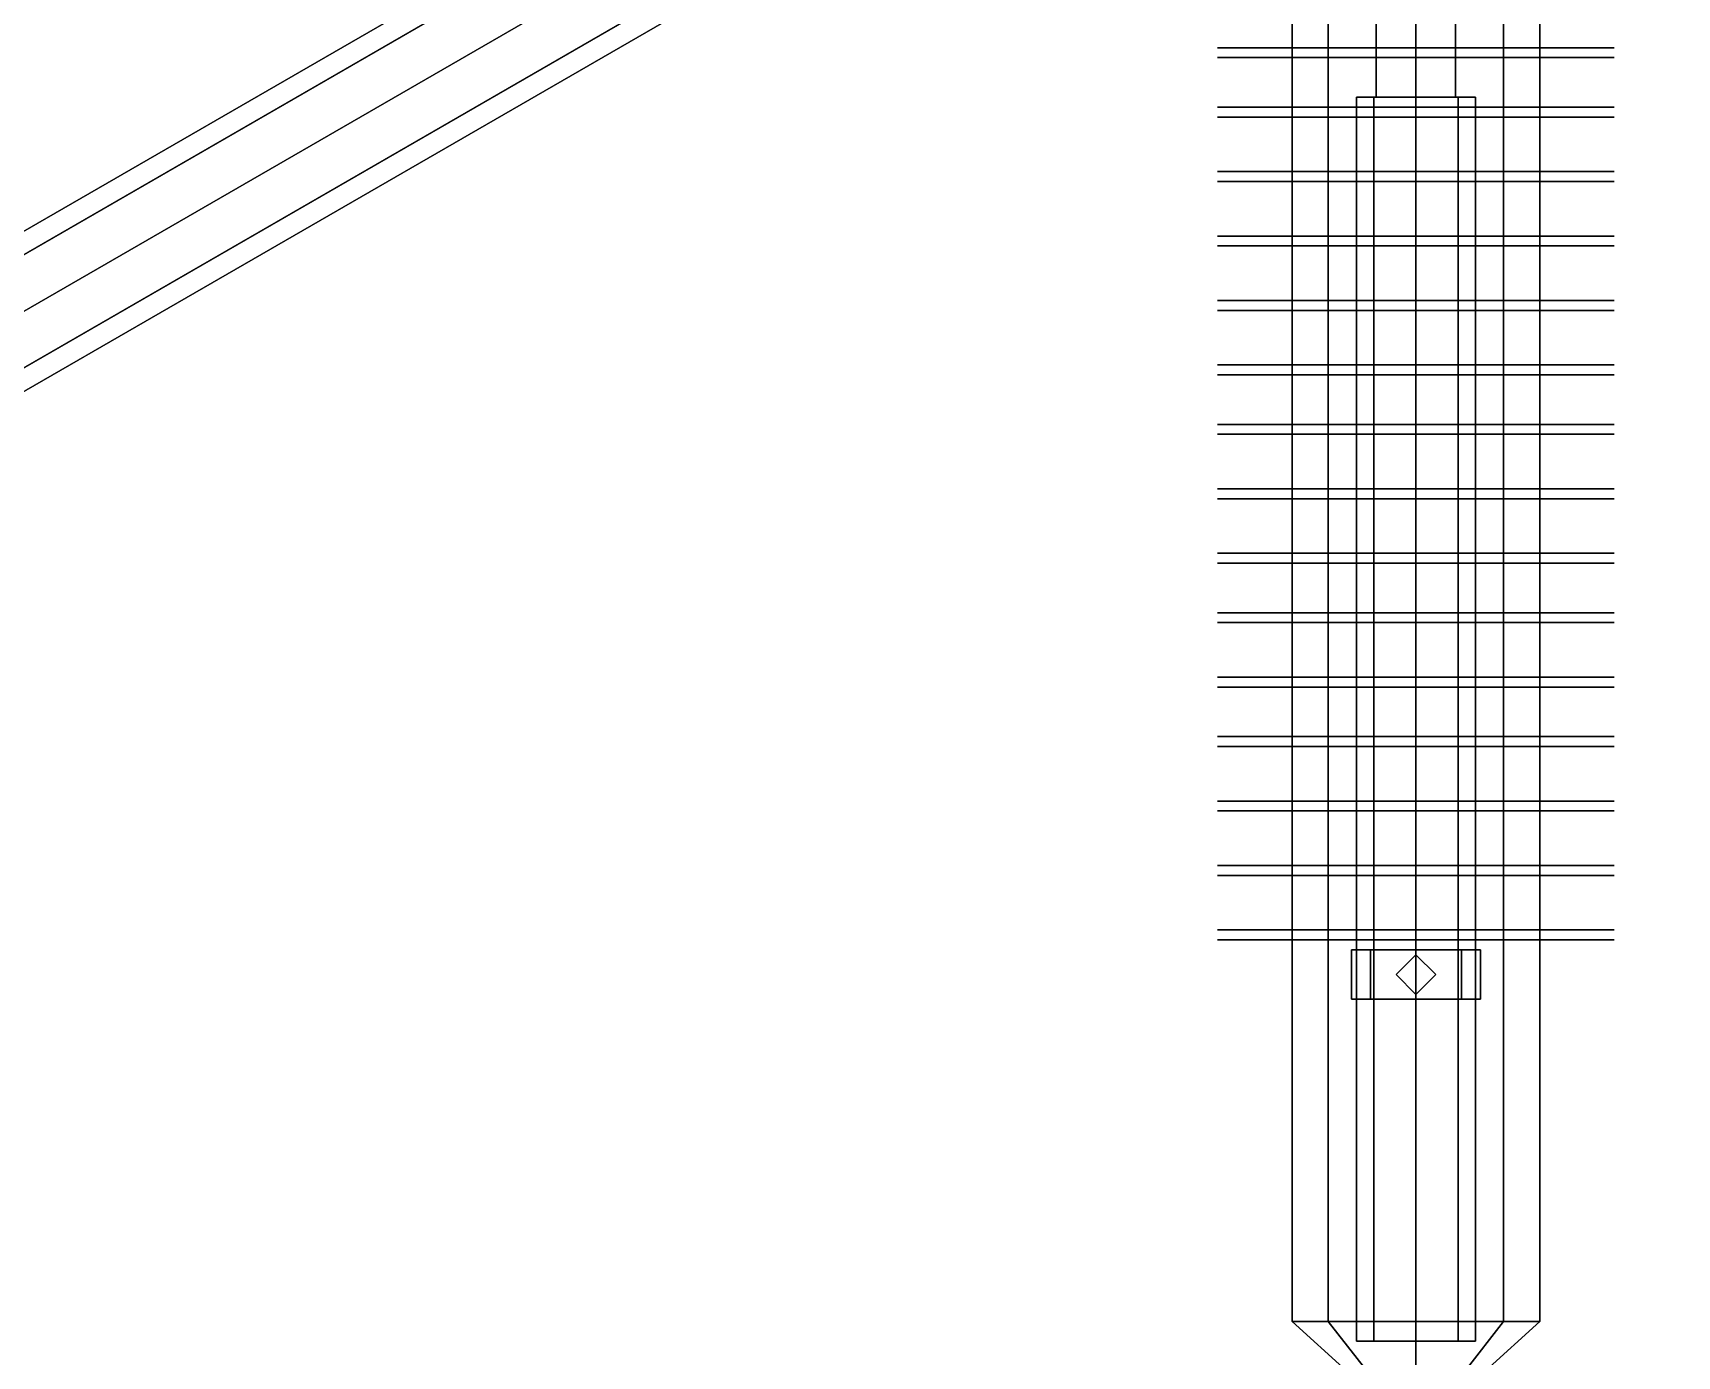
# Model space of a CAD drawing. Header units: millimetres. Extents: x -6.1 to 6.1, y -13.9 to 9.
# Drawn here: x -2.79 to 0.527, y -10.74 to -8.07 of the extents above; entities that cross this region are included whole.
import ezdxf

# ---------------------------------------------------------------- set-up
doc = ezdxf.new("R2010")
doc.units = ezdxf.units.MM
doc.layers.add('stand', color=3, linetype='Continuous')

msp = doc.modelspace()

# ---------------------------------------------------------------- linework, layer by layer
for points in [[(-0.1768, -6.56, 2.1768), (-0.25, -6.56, 2), (-0.25, -10.67, 2), (-0.1768, -10.67, 2.1768)], [(-0.25, -6.56, 2), (-0.1768, -6.56, 1.8232), (-0.1768, -10.67, 1.8232), (-0.25, -10.67, 2)], [(0, -6.56, 2.25), (-0.1768, -6.56, 2.1768), (-0.1768, -10.67, 2.1768), (0, -10.67, 2.25)], [(-0.1768, -6.56, 1.8232), (0, -6.56, 1.75), (0, -10.67, 1.75), (-0.1768, -10.67, 1.8232)], [(0.1768, -6.56, 2.1768), (0, -6.56, 2.25), (0, -10.67, 2.25), (0.1768, -10.67, 2.1768)], [(0, -6.56, 1.75), (0.1768, -6.56, 1.8232), (0.1768, -10.67, 1.8232), (0, -10.67, 1.75)], [(0.25, -6.56, 2), (0.1768, -6.56, 2.1768), (0.1768, -10.67, 2.1768), (0.25, -10.67, 2)], [(0.1768, -6.56, 1.8232), (0.25, -6.56, 2), (0.25, -10.67, 2), (0.1768, -10.67, 1.8232)], [(0, -7.75, 1.69), (-0.08, -7.75, 1.61), (-0.08, -8.2, 1.61), (0, -8.2, 1.69)], [(-0.08, -7.75, 1.61), (0, -7.75, 1.53), (0, -8.2, 1.53), (-0.08, -8.2, 1.61)], [(0.08, -7.75, 1.61), (0, -7.75, 1.69), (0, -8.2, 1.69), (0.08, -8.2, 1.61)], [(0, -7.75, 1.53), (0.08, -7.75, 1.61), (0.08, -8.2, 1.61), (0, -8.2, 1.53)], [(0.2828, -8.1, 1.7172), (-0.4, -8.1, 2), (-0.2828, -8.1, 2.2828), (0.4, -8.1, 2)], [(0, -8.1, 1.6), (-0.2828, -8.1, 1.7172), (-0.4, -8.1, 2), (0.2828, -8.1, 1.7172)], [(0.2828, -8.12, 2.2828), (-0.4, -8.12, 2), (-0.2828, -8.12, 1.7172), (0.4, -8.12, 2)], [(0, -8.12, 2.4), (-0.2828, -8.12, 2.2828), (-0.4, -8.12, 2), (0.2828, -8.12, 2.2828)], [(0.4, -8.1, 2), (-0.2828, -8.1, 2.2828), (0, -8.1, 2.4), (0.2828, -8.1, 2.2828)], [(0.4, -8.12, 2), (-0.2828, -8.12, 1.7172), (0, -8.12, 1.6), (0.2828, -8.12, 1.7172)], [(0, -8.22, 1.44), (-0.2828, -8.22, 1.5572), (-0.4, -8.22, 1.84), (0.2828, -8.22, 1.5572)], [(0.2828, -8.22, 1.7172), (-0.4, -8.22, 2), (-0.2828, -8.22, 2.2828), (0.4, -8.22, 2)], [(0.2828, -8.22, 1.5572), (-0.4, -8.22, 1.84), (-0.4, -8.22, 2), (0.2828, -8.22, 1.7172)], [(0.4, -8.22, 2), (-0.2828, -8.22, 2.2828), (0, -8.22, 2.4), (0.2828, -8.22, 2.2828)], [(-0.0849, -8.2, 1.6949), (-0.12, -8.2, 1.61), (-0.12, -10.71, 1.61), (-0.0849, -10.71, 1.6949)], [(-0.12, -8.2, 1.61), (-0.0849, -8.2, 1.5251), (-0.0849, -10.71, 1.5251), (-0.12, -10.71, 1.61)], [(0.0849, -8.2, 1.5251), (-0.12, -8.2, 1.61), (-0.0849, -8.2, 1.6949), (0.12, -8.2, 1.61)], [(0, -8.2, 1.49), (-0.0849, -8.2, 1.5251), (-0.12, -8.2, 1.61), (0.0849, -8.2, 1.5251)], [(0, -8.2, 1.73), (-0.0849, -8.2, 1.6949), (-0.0849, -10.71, 1.6949), (0, -10.71, 1.73)], [(-0.0849, -8.2, 1.5251), (0, -8.2, 1.49), (0, -10.71, 1.49), (-0.0849, -10.71, 1.5251)], [(0.12, -8.2, 1.61), (-0.0849, -8.2, 1.6949), (0, -8.2, 1.73), (0.0849, -8.2, 1.6949)], [(0.0849, -8.2, 1.6949), (0, -8.2, 1.73), (0, -10.71, 1.73), (0.0849, -10.71, 1.6949)], [(0, -8.2, 1.49), (0.0849, -8.2, 1.5251), (0.0849, -10.71, 1.5251), (0, -10.71, 1.49)], [(0.12, -8.2, 1.61), (0.0849, -8.2, 1.6949), (0.0849, -10.71, 1.6949), (0.12, -10.71, 1.61)], [(0.0849, -8.2, 1.5251), (0.12, -8.2, 1.61), (0.12, -10.71, 1.61), (0.0849, -10.71, 1.5251)], [(0.2828, -8.24, 2.2828), (-0.4, -8.24, 2), (-0.2828, -8.24, 1.7172), (0.4, -8.24, 2)], [(0, -8.24, 2.4), (-0.2828, -8.24, 2.2828), (-0.4, -8.24, 2), (0.2828, -8.24, 2.2828)], [(0.4, -8.24, 1.84), (-0.2828, -8.24, 1.5572), (0, -8.24, 1.44), (0.2828, -8.24, 1.5572)], [(0.4, -8.24, 2), (-0.2828, -8.24, 1.7172), (-0.2828, -8.24, 1.5572), (0.4, -8.24, 1.84)], [(0.2828, -8.35, 1.5572), (-0.4, -8.35, 1.84), (-0.4, -8.35, 2), (0.2828, -8.35, 1.7172)], [(0.2828, -8.35, 1.7172), (-0.4, -8.35, 2), (-0.2828, -8.35, 2.2828), (0.4, -8.35, 2)], [(0, -8.35, 1.44), (-0.2828, -8.35, 1.5572), (-0.4, -8.35, 1.84), (0.2828, -8.35, 1.5572)], [(0.4, -8.35, 2), (-0.2828, -8.35, 2.2828), (0, -8.35, 2.4), (0.2828, -8.35, 2.2828)], [(0.2828, -8.37, 2.2828), (-0.4, -8.37, 2), (-0.2828, -8.37, 1.7172), (0.4, -8.37, 2)], [(0, -8.37, 2.4), (-0.2828, -8.37, 2.2828), (-0.4, -8.37, 2), (0.2828, -8.37, 2.2828)], [(0.4, -8.37, 2), (-0.2828, -8.37, 1.7172), (-0.2828, -8.37, 1.5572), (0.4, -8.37, 1.84)], [(0.4, -8.37, 1.84), (-0.2828, -8.37, 1.5572), (0, -8.37, 1.44), (0.2828, -8.37, 1.5572)], [(0.2828, -8.48, 1.7172), (-0.4, -8.48, 2), (-0.2828, -8.48, 2.2828), (0.4, -8.48, 2)], [(0.2828, -8.48, 1.5572), (-0.4, -8.48, 1.84), (-0.4, -8.48, 2), (0.2828, -8.48, 1.7172)], [(0, -8.48, 1.44), (-0.2828, -8.48, 1.5572), (-0.4, -8.48, 1.84), (0.2828, -8.48, 1.5572)], [(0.4, -8.48, 2), (-0.2828, -8.48, 2.2828), (0, -8.48, 2.4), (0.2828, -8.48, 2.2828)], [(0.2828, -8.5, 2.2828), (-0.4, -8.5, 2), (-0.2828, -8.5, 1.7172), (0.4, -8.5, 2)], [(0, -8.5, 2.4), (-0.2828, -8.5, 2.2828), (-0.4, -8.5, 2), (0.2828, -8.5, 2.2828)], [(0.4, -8.5, 2), (-0.2828, -8.5, 1.7172), (-0.2828, -8.5, 1.5572), (0.4, -8.5, 1.84)], [(0.4, -8.5, 1.84), (-0.2828, -8.5, 1.5572), (0, -8.5, 1.44), (0.2828, -8.5, 1.5572)], [(0.2828, -8.61, 1.5572), (-0.4, -8.61, 1.84), (-0.4, -8.61, 2), (0.2828, -8.61, 1.7172)], [(0.2828, -8.61, 1.7172), (-0.4, -8.61, 2), (-0.2828, -8.61, 2.2828), (0.4, -8.61, 2)], [(0, -8.61, 1.44), (-0.2828, -8.61, 1.5572), (-0.4, -8.61, 1.84), (0.2828, -8.61, 1.5572)], [(0.4, -8.61, 2), (-0.2828, -8.61, 2.2828), (0, -8.61, 2.4), (0.2828, -8.61, 2.2828)], [(0.2828, -8.63, 2.2828), (-0.4, -8.63, 2), (-0.2828, -8.63, 1.7172), (0.4, -8.63, 2)], [(0, -8.63, 2.4), (-0.2828, -8.63, 2.2828), (-0.4, -8.63, 2), (0.2828, -8.63, 2.2828)], [(0.4, -8.63, 2), (-0.2828, -8.63, 1.7172), (-0.2828, -8.63, 1.5572), (0.4, -8.63, 1.84)], [(0.4, -8.63, 1.84), (-0.2828, -8.63, 1.5572), (0, -8.63, 1.44), (0.2828, -8.63, 1.5572)], [(0.2828, -8.74, 1.7172), (-0.4, -8.74, 2), (-0.2828, -8.74, 2.2828), (0.4, -8.74, 2)], [(0.2828, -8.74, 1.5572), (-0.4, -8.74, 1.84), (-0.4, -8.74, 2), (0.2828, -8.74, 1.7172)], [(0, -8.74, 1.44), (-0.2828, -8.74, 1.5572), (-0.4, -8.74, 1.84), (0.2828, -8.74, 1.5572)], [(0.4, -8.74, 2), (-0.2828, -8.74, 2.2828), (0, -8.74, 2.4), (0.2828, -8.74, 2.2828)], [(0.2828, -8.76, 2.2828), (-0.4, -8.76, 2), (-0.2828, -8.76, 1.7172), (0.4, -8.76, 2)], [(0, -8.76, 2.4), (-0.2828, -8.76, 2.2828), (-0.4, -8.76, 2), (0.2828, -8.76, 2.2828)], [(0.4, -8.76, 2), (-0.2828, -8.76, 1.7172), (-0.2828, -8.76, 1.5572), (0.4, -8.76, 1.84)], [(0.4, -8.76, 1.84), (-0.2828, -8.76, 1.5572), (0, -8.76, 1.44), (0.2828, -8.76, 1.5572)], [(0.2828, -8.86, 1.5572), (-0.4, -8.86, 1.84), (-0.4, -8.86, 2), (0.2828, -8.86, 1.7172)], [(0.2828, -8.86, 1.7172), (-0.4, -8.86, 2), (-0.2828, -8.86, 2.2828), (0.4, -8.86, 2)], [(0, -8.86, 1.44), (-0.2828, -8.86, 1.5572), (-0.4, -8.86, 1.84), (0.2828, -8.86, 1.5572)], [(0.2828, -8.88, 2.2828), (-0.4, -8.88, 2), (-0.2828, -8.88, 1.7172), (0.4, -8.88, 2)], [(0, -8.88, 2.4), (-0.2828, -8.88, 2.2828), (-0.4, -8.88, 2), (0.2828, -8.88, 2.2828)], [(0.4, -8.86, 2), (-0.2828, -8.86, 2.2828), (0, -8.86, 2.4), (0.2828, -8.86, 2.2828)], [(0.4, -8.88, 2), (-0.2828, -8.88, 1.7172), (-0.2828, -8.88, 1.5572), (0.4, -8.88, 1.84)], [(0.4, -8.88, 1.84), (-0.2828, -8.88, 1.5572), (0, -8.88, 1.44), (0.2828, -8.88, 1.5572)], [(0.2828, -8.99, 1.7172), (-0.4, -8.99, 2), (-0.2828, -8.99, 2.2828), (0.4, -8.99, 2)], [(0.2828, -8.99, 1.5572), (-0.4, -8.99, 1.84), (-0.4, -8.99, 2), (0.2828, -8.99, 1.7172)], [(0, -8.99, 1.44), (-0.2828, -8.99, 1.5572), (-0.4, -8.99, 1.84), (0.2828, -8.99, 1.5572)], [(0.2828, -9.01, 2.2828), (-0.4, -9.01, 2), (-0.2828, -9.01, 1.7172), (0.4, -9.01, 2)], [(0, -9.01, 2.4), (-0.2828, -9.01, 2.2828), (-0.4, -9.01, 2), (0.2828, -9.01, 2.2828)], [(0.4, -8.99, 2), (-0.2828, -8.99, 2.2828), (0, -8.99, 2.4), (0.2828, -8.99, 2.2828)], [(0.4, -9.01, 2), (-0.2828, -9.01, 1.7172), (-0.2828, -9.01, 1.5572), (0.4, -9.01, 1.84)], [(0.4, -9.01, 1.84), (-0.2828, -9.01, 1.5572), (0, -9.01, 1.44), (0.2828, -9.01, 1.5572)], [(0.2828, -9.12, 1.5572), (-0.4, -9.12, 1.84), (-0.4, -9.12, 2), (0.2828, -9.12, 1.7172)], [(0.2828, -9.12, 1.7172), (-0.4, -9.12, 2), (-0.2828, -9.12, 2.2828), (0.4, -9.12, 2)], [(0, -9.12, 1.44), (-0.2828, -9.12, 1.5572), (-0.4, -9.12, 1.84), (0.2828, -9.12, 1.5572)], [(0.4, -9.12, 2), (-0.2828, -9.12, 2.2828), (0, -9.12, 2.4), (0.2828, -9.12, 2.2828)], [(0.2828, -9.14, 2.2828), (-0.4, -9.14, 2), (-0.2828, -9.14, 1.7172), (0.4, -9.14, 2)], [(0, -9.14, 2.4), (-0.2828, -9.14, 2.2828), (-0.4, -9.14, 2), (0.2828, -9.14, 2.2828)], [(0.4, -9.14, 2), (-0.2828, -9.14, 1.7172), (-0.2828, -9.14, 1.5572), (0.4, -9.14, 1.84)], [(0.4, -9.14, 1.84), (-0.2828, -9.14, 1.5572), (0, -9.14, 1.44), (0.2828, -9.14, 1.5572)], [(0.2828, -9.24, 1.7172), (-0.4, -9.24, 2), (-0.2828, -9.24, 2.2828), (0.4, -9.24, 2)], [(0.2828, -9.24, 1.5572), (-0.4, -9.24, 1.84), (-0.4, -9.24, 2), (0.2828, -9.24, 1.7172)], [(0, -9.24, 1.44), (-0.2828, -9.24, 1.5572), (-0.4, -9.24, 1.84), (0.2828, -9.24, 1.5572)], [(0.4, -9.24, 2), (-0.2828, -9.24, 2.2828), (0, -9.24, 2.4), (0.2828, -9.24, 2.2828)], [(0.2828, -9.26, 2.2828), (-0.4, -9.26, 2), (-0.2828, -9.26, 1.7172), (0.4, -9.26, 2)], [(0, -9.26, 2.4), (-0.2828, -9.26, 2.2828), (-0.4, -9.26, 2), (0.2828, -9.26, 2.2828)], [(0.4, -9.26, 2), (-0.2828, -9.26, 1.7172), (-0.2828, -9.26, 1.5572), (0.4, -9.26, 1.84)], [(0.4, -9.26, 1.84), (-0.2828, -9.26, 1.5572), (0, -9.26, 1.44), (0.2828, -9.26, 1.5572)], [(0.2828, -9.37, 1.5572), (-0.4, -9.37, 1.84), (-0.4, -9.37, 2), (0.2828, -9.37, 1.7172)], [(0.2828, -9.37, 1.7172), (-0.4, -9.37, 2), (-0.2828, -9.37, 2.2828), (0.4, -9.37, 2)], [(0, -9.37, 1.44), (-0.2828, -9.37, 1.5572), (-0.4, -9.37, 1.84), (0.2828, -9.37, 1.5572)], [(0.4, -9.37, 2), (-0.2828, -9.37, 2.2828), (0, -9.37, 2.4), (0.2828, -9.37, 2.2828)], [(0.2828, -9.39, 2.2828), (-0.4, -9.39, 2), (-0.2828, -9.39, 1.7172), (0.4, -9.39, 2)], [(0, -9.39, 2.4), (-0.2828, -9.39, 2.2828), (-0.4, -9.39, 2), (0.2828, -9.39, 2.2828)], [(0.4, -9.39, 2), (-0.2828, -9.39, 1.7172), (-0.2828, -9.39, 1.5572), (0.4, -9.39, 1.84)], [(0.4, -9.39, 1.84), (-0.2828, -9.39, 1.5572), (0, -9.39, 1.44), (0.2828, -9.39, 1.5572)], [(0.2828, -9.49, 1.7172), (-0.4, -9.49, 2), (-0.2828, -9.49, 2.2828), (0.4, -9.49, 2)], [(0.2828, -9.49, 1.5572), (-0.4, -9.49, 1.84), (-0.4, -9.49, 2), (0.2828, -9.49, 1.7172)], [(0, -9.49, 1.44), (-0.2828, -9.49, 1.5572), (-0.4, -9.49, 1.84), (0.2828, -9.49, 1.5572)], [(0.2828, -9.51, 2.2828), (-0.4, -9.51, 2), (-0.2828, -9.51, 1.7172), (0.4, -9.51, 2)], [(0, -9.51, 2.4), (-0.2828, -9.51, 2.2828), (-0.4, -9.51, 2), (0.2828, -9.51, 2.2828)], [(0.4, -9.49, 2), (-0.2828, -9.49, 2.2828), (0, -9.49, 2.4), (0.2828, -9.49, 2.2828)], [(0.4, -9.51, 2), (-0.2828, -9.51, 1.7172), (-0.2828, -9.51, 1.5572), (0.4, -9.51, 1.84)], [(0.4, -9.51, 1.84), (-0.2828, -9.51, 1.5572), (0, -9.51, 1.44), (0.2828, -9.51, 1.5572)], [(0.2828, -9.62, 1.5572), (-0.4, -9.62, 1.84), (-0.4, -9.62, 2), (0.2828, -9.62, 1.7172)], [(0.2828, -9.62, 1.7172), (-0.4, -9.62, 2), (-0.2828, -9.62, 2.2828), (0.4, -9.62, 2)], [(0, -9.62, 1.44), (-0.2828, -9.62, 1.5572), (-0.4, -9.62, 1.84), (0.2828, -9.62, 1.5572)], [(0.2828, -9.64, 2.2828), (-0.4, -9.64, 2), (-0.2828, -9.64, 1.7172), (0.4, -9.64, 2)], [(0, -9.64, 2.4), (-0.2828, -9.64, 2.2828), (-0.4, -9.64, 2), (0.2828, -9.64, 2.2828)], [(0.4, -9.62, 2), (-0.2828, -9.62, 2.2828), (0, -9.62, 2.4), (0.2828, -9.62, 2.2828)], [(0.4, -9.64, 2), (-0.2828, -9.64, 1.7172), (-0.2828, -9.64, 1.5572), (0.4, -9.64, 1.84)], [(0.4, -9.64, 1.84), (-0.2828, -9.64, 1.5572), (0, -9.64, 1.44), (0.2828, -9.64, 1.5572)], [(0.2828, -9.75, 1.7172), (-0.4, -9.75, 2), (-0.2828, -9.75, 2.2828), (0.4, -9.75, 2)], [(0.2828, -9.75, 1.5572), (-0.4, -9.75, 1.84), (-0.4, -9.75, 2), (0.2828, -9.75, 1.7172)], [(0, -9.75, 1.44), (-0.2828, -9.75, 1.5572), (-0.4, -9.75, 1.84), (0.2828, -9.75, 1.5572)], [(0.4, -9.75, 2), (-0.2828, -9.75, 2.2828), (0, -9.75, 2.4), (0.2828, -9.75, 2.2828)], [(0.2828, -9.77, 2.2828), (-0.4, -9.77, 2), (-0.2828, -9.77, 1.7172), (0.4, -9.77, 2)], [(0, -9.77, 2.4), (-0.2828, -9.77, 2.2828), (-0.4, -9.77, 2), (0.2828, -9.77, 2.2828)], [(0.4, -9.77, 2), (-0.2828, -9.77, 1.7172), (-0.2828, -9.77, 1.5572), (0.4, -9.77, 1.84)], [(0.4, -9.77, 1.84), (-0.2828, -9.77, 1.5572), (0, -9.77, 1.44), (0.2828, -9.77, 1.5572)], [(0.2828, -9.88, 1.5572), (-0.4, -9.88, 1.84), (-0.4, -9.88, 2), (0.2828, -9.88, 1.7172)], [(0.2828, -9.88, 1.7172), (-0.4, -9.88, 2), (-0.2828, -9.88, 2.2828), (0.4, -9.88, 2)], [(0, -9.88, 1.44), (-0.2828, -9.88, 1.5572), (-0.4, -9.88, 1.84), (0.2828, -9.88, 1.5572)], [(0.4, -9.88, 2), (-0.2828, -9.88, 2.2828), (0, -9.88, 2.4), (0.2828, -9.88, 2.2828)], [(0.2828, -9.9, 2.2828), (-0.4, -9.9, 2), (-0.2828, -9.9, 1.7172), (0.4, -9.9, 2)], [(0, -9.9, 2.4), (-0.2828, -9.9, 2.2828), (-0.4, -9.9, 2), (0.2828, -9.9, 2.2828)], [(0.4, -9.9, 2), (-0.2828, -9.9, 1.7172), (-0.2828, -9.9, 1.5572), (0.4, -9.9, 1.84)], [(0.4, -9.9, 1.84), (-0.2828, -9.9, 1.5572), (0, -9.9, 1.44), (0.2828, -9.9, 1.5572)], [(-0.0919, -9.92, 2.5619), (-0.13, -9.92, 2.47), (-0.13, -10.02, 2.47), (-0.0919, -10.02, 2.5619)], [(-0.13, -9.92, 2.47), (-0.0919, -9.92, 2.3781), (-0.0919, -10.02, 2.3781), (-0.13, -10.02, 2.47)], [(0.0919, -9.92, 2.3781), (-0.13, -9.92, 2.47), (-0.0919, -9.92, 2.5619), (0.13, -9.92, 2.47)], [(0, -9.92, 2.34), (-0.0919, -9.92, 2.3781), (-0.13, -9.92, 2.47), (0.0919, -9.92, 2.3781)], [(0, -9.92, 2.6), (-0.0919, -9.92, 2.5619), (-0.0919, -10.02, 2.5619), (0, -10.02, 2.6)], [(-0.0919, -9.92, 2.3781), (0, -9.92, 2.34), (0, -10.02, 2.34), (-0.0919, -10.02, 2.3781)], [(0.13, -9.92, 2.47), (-0.0919, -9.92, 2.5619), (0, -9.92, 2.6), (0.0919, -9.92, 2.5619)], [(0, -9.93, 2.25), (-0.04, -9.97, 2.23), (-0.04, -9.97, 2.36), (0, -9.93, 2.34)], [(0.0919, -9.92, 2.5619), (0, -9.92, 2.6), (0, -10.02, 2.6), (0.0919, -10.02, 2.5619)], [(0, -9.92, 2.34), (0.0919, -9.92, 2.3781), (0.0919, -10.02, 2.3781), (0, -10.02, 2.34)], [(0.04, -9.97, 2.23), (0, -9.93, 2.25), (0, -9.93, 2.34), (0.04, -9.97, 2.36)], [(0.13, -9.92, 2.47), (0.0919, -9.92, 2.5619), (0.0919, -10.02, 2.5619), (0.13, -10.02, 2.47)], [(0.0919, -9.92, 2.3781), (0.13, -9.92, 2.47), (0.13, -10.02, 2.47), (0.0919, -10.02, 2.3781)], [(-0.04, -9.97, 2.23), (0, -10.01, 2.25), (0, -10.01, 2.34), (-0.04, -9.97, 2.36)], [(0, -10.01, 2.25), (0.04, -9.97, 2.23), (0.04, -9.97, 2.36), (0, -10.01, 2.34)], [(0, -10.02, 2.6), (-0.0919, -10.02, 2.5619), (-0.13, -10.02, 2.47), (0.0919, -10.02, 2.5619)], [(0.0919, -10.02, 2.5619), (-0.13, -10.02, 2.47), (-0.0919, -10.02, 2.3781), (0.13, -10.02, 2.47)], [(0.13, -10.02, 2.47), (-0.0919, -10.02, 2.3781), (0, -10.02, 2.34), (0.0919, -10.02, 2.3781)], [(-0.099, -10.77, 1.901), (-0.14, -10.77, 2), (-0.25, -10.67, 2), (-0.1768, -10.67, 1.8232)], [(-0.14, -10.77, 2), (-0.099, -10.77, 2.099), (-0.1768, -10.67, 2.1768), (-0.25, -10.67, 2)], [(0, -10.77, 1.86), (-0.099, -10.77, 1.901), (-0.1768, -10.67, 1.8232), (0, -10.67, 1.75)], [(-0.099, -10.77, 2.099), (0, -10.77, 2.14), (0, -10.67, 2.25), (-0.1768, -10.67, 2.1768)], [(0.099, -10.77, 1.901), (0, -10.77, 1.86), (0, -10.67, 1.75), (0.1768, -10.67, 1.8232)], [(0, -10.77, 2.14), (0.099, -10.77, 2.099), (0.1768, -10.67, 2.1768), (0, -10.67, 2.25)], [(0.14, -10.77, 2), (0.099, -10.77, 1.901), (0.1768, -10.67, 1.8232), (0.25, -10.67, 2)], [(0.099, -10.77, 2.099), (0.14, -10.77, 2), (0.25, -10.67, 2), (0.1768, -10.67, 2.1768)], [(0.0849, -10.71, 1.6949), (-0.12, -10.71, 1.61), (-0.0849, -10.71, 1.5251), (0.12, -10.71, 1.61)], [(0, -10.71, 1.73), (-0.0849, -10.71, 1.6949), (-0.12, -10.71, 1.61), (0.0849, -10.71, 1.6949)], [(0.12, -10.71, 1.61), (-0.0849, -10.71, 1.5251), (0, -10.71, 1.49), (0.0849, -10.71, 1.5251)]]:
    msp.add_3dface(points)
at = {"layer": 'stand'}
for points in [[(-5.7079, -10.1438, -2.6247), (-5.6016, -10.1298, -2.4833), (-0.5898, -7.2362, -0.377), (-0.581, -7.1838, -0.47)], [(-5.6016, -10.1298, -2.694), (-5.7079, -10.1438, -2.6247), (-0.581, -7.1838, -0.47), (-0.5311, -7.2023, -0.563)], [(-5.5166, -10.195, -2.7227), (-5.6016, -10.1298, -2.694), (-0.5311, -7.2023, -0.563), (-0.4695, -7.2811, -0.6016)], [(5.6016, -10.1298, -2.694), (5.5166, -10.195, -2.7227), (0.4695, -7.2811, -0.6016), (0.5311, -7.2023, -0.563)], [(-5.6016, -10.1298, -2.4833), (-5.5166, -10.195, -2.4248), (-0.5524, -7.3289, -0.3384), (-0.5898, -7.2362, -0.377)], [(-5.5026, -10.3012, -2.694), (-5.5166, -10.195, -2.7227), (-0.4695, -7.2811, -0.6016), (-0.4321, -7.3738, -0.563)], [(5.5166, -10.195, -2.7227), (5.5026, -10.3012, -2.694), (0.4321, -7.3738, -0.563), (0.4695, -7.2811, -0.6016)], [(-5.5166, -10.195, -2.4248), (-5.5026, -10.3012, -2.4833), (-0.4908, -7.4077, -0.377), (-0.5524, -7.3289, -0.3384)], [(5.5026, -10.3012, -2.4833), (5.5166, -10.195, -2.4248), (0.5524, -7.3289, -0.3384), (0.4908, -7.4077, -0.377)], [(-5.5679, -10.3863, -2.6247), (-5.5026, -10.3012, -2.694), (-0.4321, -7.3738, -0.563), (-0.441, -7.4262, -0.47)], [(5.5026, -10.3012, -2.694), (5.5679, -10.3863, -2.6247), (0.441, -7.4262, -0.47), (0.4321, -7.3738, -0.563)], [(-5.5026, -10.3012, -2.4833), (-5.5679, -10.3863, -2.6247), (-0.441, -7.4262, -0.47), (-0.4908, -7.4077, -0.377)], [(5.5679, -10.3863, -2.6247), (5.5026, -10.3012, -2.4833), (0.4908, -7.4077, -0.377), (0.441, -7.4262, -0.47)]]:
    msp.add_3dface(points, dxfattribs=at)

doc.saveas('drawing.dxf')
